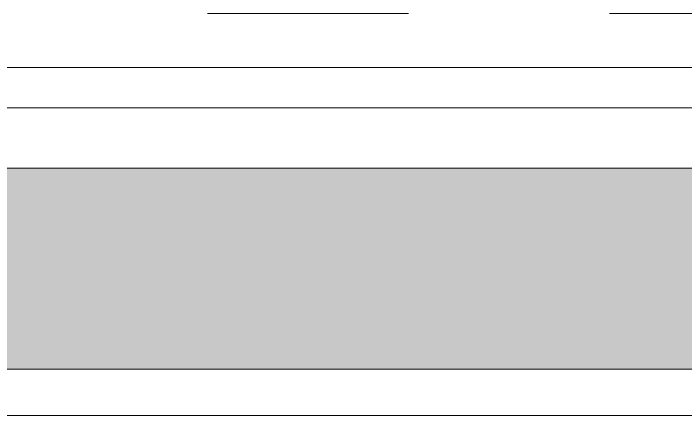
# Model space of a CAD drawing. Header units: metres. Extents: x 13.9 to 26.7, y -0.2 to 3.2.
# Drawn here: x 16.7975 to 17.1319, y -0.2 to 0 of the extents above; entities that cross this region are included whole.
import ezdxf

# ---------------------------------------------------------------- set-up
doc = ezdxf.new("R2010")
doc.units = ezdxf.units.M
doc.linetypes.add('_Pontos', pattern=[0.002, 0, -0.002])
for name, color, linetype, lineweight in [('Arestas comuns', 50, 'Continuous', 9), ('Níveis', 50, 'Continuous', 9), ('Padrão de corte', 7, 'Continuous', 20), ('Pisos', 7, 'Continuous', 5)]:
    doc.layers.add(name, color=color, linetype=linetype, lineweight=lineweight)

msp = doc.modelspace()

# ---------------------------------------------------------------- hatches: boundary and pattern name
at = {"layer": 'Padrão de corte', "lineweight": 5}
msp.add_hatch(color=29, dxfattribs=at).paths.add_polyline_path([(17.81503, -0.17689), (21.40124, -0.17689), (21.40124, -0.07688), (16.26124, -0.07688), (16.26124, -0.17689), (16.49413, -0.17689)])

# ---------------------------------------------------------------- linework, layer by layer
at = {"layer": 'Arestas comuns'}
for p, q in [((21.40124, -0.04687), (16.26124, -0.04687)), ((21.40124, -0.07688), (16.26124, -0.07688))]:
    msp.add_line(p, q, dxfattribs=at)
at = {"layer": 'Níveis', "color": 9, "linetype": '_Pontos'}
msp.add_line((13.89406, 0), (26.66164, 0), dxfattribs=at)
at = {"layer": 'Pisos', "lineweight": 20}
for p, q in [((21.40124, -0.02687), (16.26124, -0.02687)), ((16.26124, -0.17689), (21.40124, -0.17689))]:
    msp.add_line(p, q, dxfattribs=at)
at = {"layer": 'Pisos', "color": 10}
msp.add_line((16.26124, -0.20002), (21.40124, -0.20002), dxfattribs=at)

doc.saveas('drawing.dxf')
